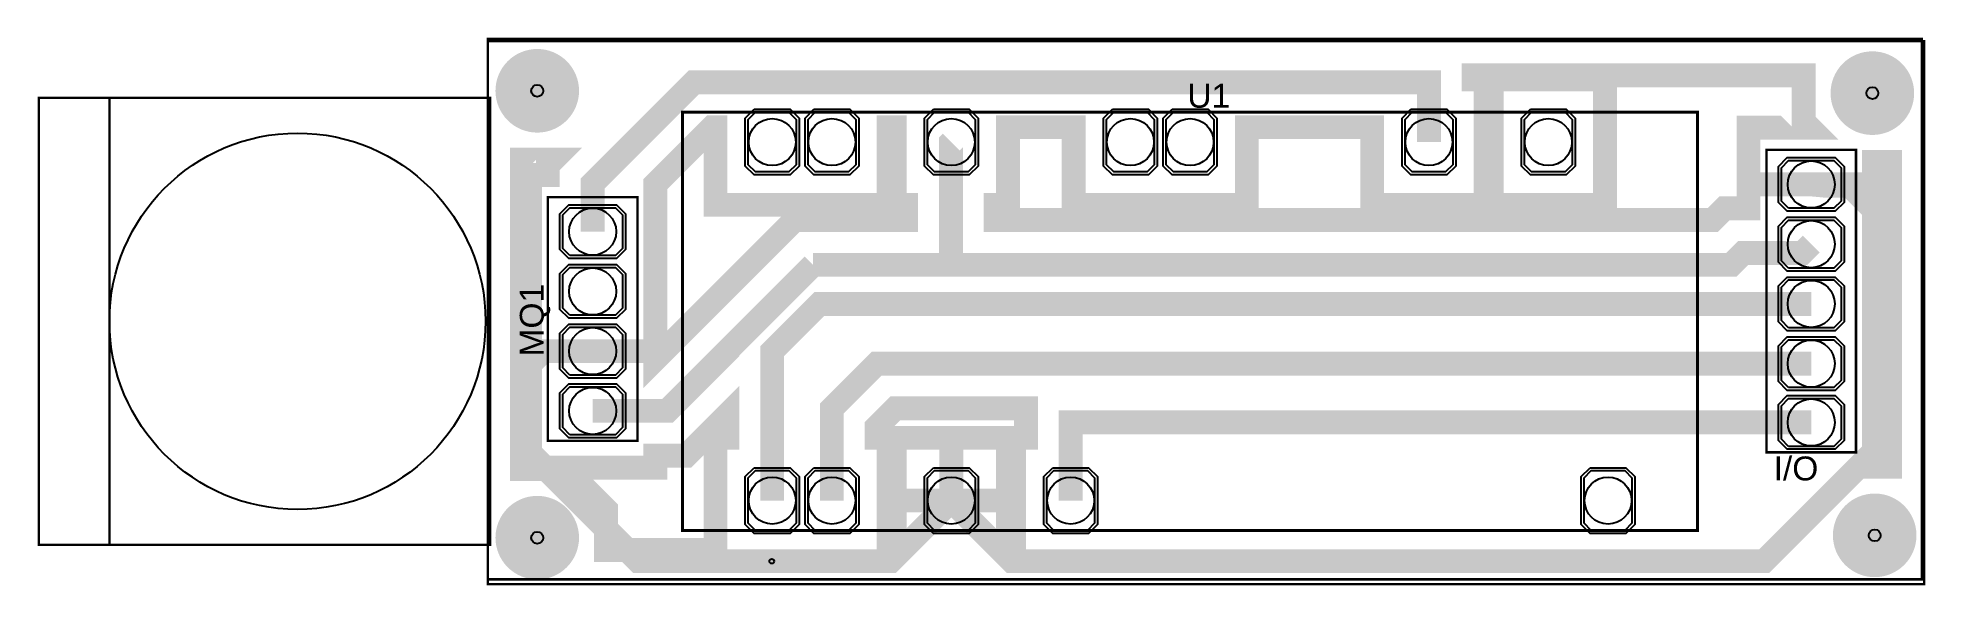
# Model space of a CAD drawing. Header units: centimetres. Extents: x -2.05 to 5.99, y 0.15 to 2.48.
import ezdxf

# ---------------------------------------------------------------- set-up
doc = ezdxf.new("R2010")
doc.units = ezdxf.units.CM
doc.layers.get('0').update_dxf_attribs({"linetype": 'CONTINUOUS'})

# ---------------------------------------------------------------- blocks, each defined once
blk = doc.blocks.new('EPAD')
at = {"const_width": 0.5}
blk.add_lwpolyline([(-0.25, 0, 1), (0.25, 0, 1)], format="xyb", close=True, dxfattribs=at)

msp = doc.modelspace()

# ---------------------------------------------------------------- linework, layer by layer
for points, const_width in [([(-0.13, 0.173), (5.97, 0.173), (5.97, 2.47034), (-0.13, 2.47034), (-0.13, 0.173)], 0.01016), ([(-0.13, 0.173), (5.97, 0.173), (5.97, 2.47034), (-0.13, 2.47034), (-0.13, 0.173)], 0.01016), ([(-0.13, 0.153), (5.98, 0.153), (5.98, 2.4605), (-0.13, 2.4605), (-0.13, 0.153)], 0.01016), ([(-0.13, 0.153), (5.98, 0.153), (5.98, 2.4605), (-0.13, 2.4605), (-0.13, 0.153)], 0.01016), ([(0.31574, 1.65116), (0.31574, 1.85574), (0.746, 2.286), (1.3335, 2.286), (3.8735, 2.286), (3.8735, 2.032)], 0.1016), ([(5.467901, 2.119009), (5.493611, 2.093299), (5.233301, 2.093299), (5.233301, 1.750499), (5.131093, 1.750499), (5.081093, 1.700499), (2.030499, 1.700499), (2.030499, 1.765301), (2.082799, 1.765301), (2.082799, 2.095501), (2.362201, 2.095501), (2.362201, 1.765301), (3.098799, 1.765301), (3.098799, 2.095501), (3.632201, 2.095501), (3.632201, 1.765301), (4.114799, 1.765301), (4.114799, 2.298699), (4.063999, 2.298699), (4.063999, 2.31572), (5.467901, 2.31572), (5.467901, 2.119009)], 0.1016), ([(4.140201, 2.298699), (4.622799, 2.298699), (4.622799, 1.765301), (4.140201, 1.765301), (4.140201, 2.298699)], 0.1016), ([(-2.04, 0.32), (-1.74, 0.32), (-1.74, 2.22), (-2.04, 2.22), (-2.04, 0.32)], 0.01016), ([(-2.04, 0.32), (-0.13, 0.32), (-0.13, 2.22), (-2.04, 2.22), (-2.04, 0.32)], 0.01016), ([(-2.04, 0.32), (-1.74, 0.32), (-1.74, 2.22), (-2.04, 2.22), (-2.04, 0.32)], 0.01016), ([(-2.04, 0.32), (-0.13, 0.32), (-0.13, 2.22), (-2.04, 2.22), (-2.04, 0.32)], 0.01016), ([(-1.74, 0.32), (-0.12, 0.32), (-0.12, 2.22), (-1.74, 2.22), (-1.74, 0.32)], 0.01016), ([(-1.74, 0.32), (-0.12, 0.32), (-0.12, 2.22), (-1.74, 2.22), (-1.74, 0.32)], 0.01016), ([(1.600201, 1.765301), (1.649501, 1.765301), (1.649501, 1.700499), (1.174582, 1.700499), (0.582439, 1.108356), (0.582439, 1.853033), (0.824907, 2.095501), (0.838201, 2.095501), (0.838201, 1.765301), (1.574799, 1.765301), (1.574799, 2.095501), (1.600201, 2.095501), (1.600201, 1.765301)], 0.1016), ([(0.6985, 0.381), (0.6985, 2.159), (5.0165, 2.159), (5.0165, 0.381), (0.6985, 0.381)], 0.0127), ([(0.6985, 0.381), (0.6985, 2.159), (5.0165, 2.159), (5.0165, 0.381), (0.6985, 0.381)], 0.0127), ([(0.125241, 1.934647), (0.125241, 1.892459), (0.049041, 1.892459), (0.049041, 0.647861), (0.582439, 0.647861), (0.582439, 0.698661), (0.714067, 0.698661), (0.889001, 0.873595), (0.889001, 0.774699), (0.838201, 0.774699), (0.838201, 0.29778), (0.372099, 0.29778), (0.372099, 0.470991), (0.200991, 0.642099), (0.01478, 0.642099), (0.01478, 1.957901), (0.148495, 1.957901), (0.125241, 1.934647)], 0.1016), ([(1.84, 1.51), (1.84, 2.0305), (1.8415, 2.032)], 0.1016), ([(5.3095, 0.713), (5.6905, 0.713), (5.6905, 1.999), (5.3095, 1.999), (5.3095, 0.713)], 0.01016), ([(5.3095, 0.713), (5.6905, 0.713), (5.6905, 1.999), (5.3095, 1.999), (5.3095, 0.713)], 0.01016), ([(5.83522, 0.652099), (5.766699, 0.652099), (5.766699, 1.947901), (5.83522, 1.947901), (5.83522, 0.652099)], 0.1016), ([(0.31574, 1.14316), (0.104778, 1.14316), (0.03, 1.068382), (0.03, 0.73), (0.51, 0.25), (1.5835, 0.25), (1.8415, 0.508), (2.0995, 0.25), (5.299999, 0.25), (5.81, 0.760001), (5.81, 1.7), (5.662968, 1.847032), (5.554227, 1.847032), (5.5, 1.852)], 0.1016), ([(5.284101, 1.852), (5.5, 1.852)], 0.1016), ([(5.715899, 1.852), (5.5, 1.852)], 0.1016), ([(0.12524, 0.76216), (0.50624, 0.76216), (0.50624, 1.79816), (0.12524, 1.79816), (0.12524, 0.76216)], 0.01016), ([(0.12524, 0.76216), (0.50624, 0.76216), (0.50624, 1.79816), (0.12524, 1.79816), (0.12524, 0.76216)], 0.01016), ([(1.253489, 1.51), (1.84, 1.51), (5.16, 1.51), (5.21, 1.56), (5.462, 1.56), (5.5, 1.598)], 0.1016), ([(0.31574, 0.88916), (0.632649, 0.88916), (0.889, 1.145511), (1.253489, 1.51)], 0.1016), ([(1.0795, 0.508), (1.0795, 1.143), (1.2805, 1.344), (5.5, 1.344)], 0.1016), ([(0.099841, 1.14316), (0.31574, 1.14316)], 0.1016), ([(0.531639, 1.14316), (0.31574, 1.14316)], 0.1016), ([(0.632649, 0.88916), (0.63516, 0.88916), (0.889, 1.143), (0.889, 1.145511)], 0.1016), ([(5.5, 1.09), (1.524, 1.09), (1.3335, 0.8995), (1.3335, 0.508)], 0.1016), ([(2.159001, 0.774699), (2.108201, 0.774699), (2.108201, 0.29778), (2.082799, 0.29778), (2.082799, 0.774699), (1.600201, 0.774699), (1.600201, 0.29778), (1.574799, 0.29778), (1.574799, 0.774699), (1.523999, 0.774699), (1.523999, 0.820593), (1.602907, 0.899501), (2.159001, 0.899501), (2.159001, 0.774699)], 0.1016), ([(2.3495, 0.508), (2.3495, 0.84), (5.5, 0.84)], 0.1016), ([(1.8415, 0.723899), (1.8415, 0.508)], 0.1016), ([(1.651001, 0.508), (1.8415, 0.508)], 0.1016), ([(2.031999, 0.508), (1.8415, 0.508)], 0.1016)]:
    msp.add_lwpolyline(points, dxfattribs=dict(const_width=const_width))
for points in [[(1.00312, 2.1717), (1.15588, 2.1717), (1.1938, 2.13378), (1.1938, 1.93022), (1.15588, 1.8923), (1.00312, 1.8923), (0.9652, 1.93022), (0.9652, 2.13378), (1.00312, 2.1717)], [(1.25712, 2.1717), (1.40988, 2.1717), (1.4478, 2.13378), (1.4478, 1.93022), (1.40988, 1.8923), (1.25712, 1.8923), (1.2192, 1.93022), (1.2192, 2.13378), (1.25712, 2.1717)], [(1.76512, 2.1717), (1.91788, 2.1717), (1.9558, 2.13378), (1.9558, 1.93022), (1.91788, 1.8923), (1.76512, 1.8923), (1.7272, 1.93022), (1.7272, 2.13378), (1.76512, 2.1717)], [(2.52712, 2.1717), (2.67988, 2.1717), (2.7178, 2.13378), (2.7178, 1.93022), (2.67988, 1.8923), (2.52712, 1.8923), (2.4892, 1.93022), (2.4892, 2.13378), (2.52712, 2.1717)], [(2.78112, 2.1717), (2.93388, 2.1717), (2.9718, 2.13378), (2.9718, 1.93022), (2.93388, 1.8923), (2.78112, 1.8923), (2.7432, 1.93022), (2.7432, 2.13378), (2.78112, 2.1717)], [(3.79712, 2.1717), (3.94988, 2.1717), (3.9878, 2.13378), (3.9878, 1.93022), (3.94988, 1.8923), (3.79712, 1.8923), (3.7592, 1.93022), (3.7592, 2.13378), (3.79712, 2.1717)], [(4.30512, 2.1717), (4.45788, 2.1717), (4.4958, 2.13378), (4.4958, 1.93022), (4.45788, 1.8923), (4.30512, 1.8923), (4.2672, 1.93022), (4.2672, 2.13378), (4.30512, 2.1717)], [(0.9779, 2.12852), (1.00838, 2.159), (1.15062, 2.159), (1.1811, 2.12852), (1.1811, 1.93548), (1.15062, 1.905), (1.00838, 1.905), (0.9779, 1.93548), (0.9779, 2.12852)], [(1.2319, 2.12852), (1.26238, 2.159), (1.40462, 2.159), (1.4351, 2.12852), (1.4351, 1.93548), (1.40462, 1.905), (1.26238, 1.905), (1.2319, 1.93548), (1.2319, 2.12852)], [(1.7399, 2.12852), (1.77038, 2.159), (1.91262, 2.159), (1.9431, 2.12852), (1.9431, 1.93548), (1.91262, 1.905), (1.77038, 1.905), (1.7399, 1.93548), (1.7399, 2.12852)], [(2.5019, 2.12852), (2.53238, 2.159), (2.67462, 2.159), (2.7051, 2.12852), (2.7051, 1.93548), (2.67462, 1.905), (2.53238, 1.905), (2.5019, 1.93548), (2.5019, 2.12852)], [(2.7559, 2.12852), (2.78638, 2.159), (2.92862, 2.159), (2.9591, 2.12852), (2.9591, 1.93548), (2.92862, 1.905), (2.78638, 1.905), (2.7559, 1.93548), (2.7559, 2.12852)], [(3.7719, 2.12852), (3.80238, 2.159), (3.94462, 2.159), (3.9751, 2.12852), (3.9751, 1.93548), (3.94462, 1.905), (3.80238, 1.905), (3.7719, 1.93548), (3.7719, 2.12852)], [(4.2799, 2.12852), (4.31038, 2.159), (4.45262, 2.159), (4.4831, 2.12852), (4.4831, 1.93548), (4.45262, 1.905), (4.31038, 1.905), (4.2799, 1.93548), (4.2799, 2.12852)], [(5.3603, 1.77562), (5.3603, 1.92838), (5.39822, 1.9663), (5.60178, 1.9663), (5.6397, 1.92838), (5.6397, 1.77562), (5.60178, 1.7377), (5.39822, 1.7377), (5.3603, 1.77562)], [(5.40348, 1.7504), (5.373, 1.78088), (5.373, 1.92312), (5.40348, 1.9536), (5.59652, 1.9536), (5.627, 1.92312), (5.627, 1.78088), (5.59652, 1.7504), (5.40348, 1.7504)], [(0.17604, 1.57478), (0.17604, 1.72754), (0.21396, 1.76546), (0.41752, 1.76546), (0.45544, 1.72754), (0.45544, 1.57478), (0.41752, 1.53686), (0.21396, 1.53686), (0.17604, 1.57478)], [(0.21922, 1.54956), (0.18874, 1.58004), (0.18874, 1.72228), (0.21922, 1.75276), (0.41226, 1.75276), (0.44274, 1.72228), (0.44274, 1.58004), (0.41226, 1.54956), (0.21922, 1.54956)], [(5.3603, 1.52162), (5.3603, 1.67438), (5.39822, 1.7123), (5.60178, 1.7123), (5.6397, 1.67438), (5.6397, 1.52162), (5.60178, 1.4837), (5.39822, 1.4837), (5.3603, 1.52162)], [(5.40348, 1.4964), (5.373, 1.52688), (5.373, 1.66912), (5.40348, 1.6996), (5.59652, 1.6996), (5.627, 1.66912), (5.627, 1.52688), (5.59652, 1.4964), (5.40348, 1.4964)], [(0.17604, 1.32078), (0.17604, 1.47354), (0.21396, 1.51146), (0.41752, 1.51146), (0.45544, 1.47354), (0.45544, 1.32078), (0.41752, 1.28286), (0.21396, 1.28286), (0.17604, 1.32078)], [(0.21922, 1.29556), (0.18874, 1.32604), (0.18874, 1.46828), (0.21922, 1.49876), (0.41226, 1.49876), (0.44274, 1.46828), (0.44274, 1.32604), (0.41226, 1.29556), (0.21922, 1.29556)], [(5.3603, 1.26762), (5.3603, 1.42038), (5.39822, 1.4583), (5.60178, 1.4583), (5.6397, 1.42038), (5.6397, 1.26762), (5.60178, 1.2297), (5.39822, 1.2297), (5.3603, 1.26762)], [(5.40348, 1.2424), (5.373, 1.27288), (5.373, 1.41512), (5.40348, 1.4456), (5.59652, 1.4456), (5.627, 1.41512), (5.627, 1.27288), (5.59652, 1.2424), (5.40348, 1.2424)], [(0.17604, 1.06678), (0.17604, 1.21954), (0.21396, 1.25746), (0.41752, 1.25746), (0.45544, 1.21954), (0.45544, 1.06678), (0.41752, 1.02886), (0.21396, 1.02886), (0.17604, 1.06678)], [(0.21922, 1.04156), (0.18874, 1.07204), (0.18874, 1.21428), (0.21922, 1.24476), (0.41226, 1.24476), (0.44274, 1.21428), (0.44274, 1.07204), (0.41226, 1.04156), (0.21922, 1.04156)], [(5.3603, 1.01362), (5.3603, 1.16638), (5.39822, 1.2043), (5.60178, 1.2043), (5.6397, 1.16638), (5.6397, 1.01362), (5.60178, 0.9757), (5.39822, 0.9757), (5.3603, 1.01362)], [(5.40348, 0.9884), (5.373, 1.01888), (5.373, 1.16112), (5.40348, 1.1916), (5.59652, 1.1916), (5.627, 1.16112), (5.627, 1.01888), (5.59652, 0.9884), (5.40348, 0.9884)], [(0.17604, 0.81278), (0.17604, 0.96554), (0.21396, 1.00346), (0.41752, 1.00346), (0.45544, 0.96554), (0.45544, 0.81278), (0.41752, 0.77486), (0.21396, 0.77486), (0.17604, 0.81278)], [(0.21922, 0.78756), (0.18874, 0.81804), (0.18874, 0.96028), (0.21922, 0.99076), (0.41226, 0.99076), (0.44274, 0.96028), (0.44274, 0.81804), (0.41226, 0.78756), (0.21922, 0.78756)], [(5.3603, 0.76362), (5.3603, 0.91638), (5.39822, 0.9543), (5.60178, 0.9543), (5.6397, 0.91638), (5.6397, 0.76362), (5.60178, 0.7257), (5.39822, 0.7257), (5.3603, 0.76362)], [(5.40348, 0.7384), (5.373, 0.76888), (5.373, 0.91112), (5.40348, 0.9416), (5.59652, 0.9416), (5.627, 0.91112), (5.627, 0.76888), (5.59652, 0.7384), (5.40348, 0.7384)], [(1.00312, 0.6477), (1.15588, 0.6477), (1.1938, 0.60978), (1.1938, 0.40622), (1.15588, 0.3683), (1.00312, 0.3683), (0.9652, 0.40622), (0.9652, 0.60978), (1.00312, 0.6477)], [(1.25712, 0.6477), (1.40988, 0.6477), (1.4478, 0.60978), (1.4478, 0.40622), (1.40988, 0.3683), (1.25712, 0.3683), (1.2192, 0.40622), (1.2192, 0.60978), (1.25712, 0.6477)], [(1.76512, 0.6477), (1.91788, 0.6477), (1.9558, 0.60978), (1.9558, 0.40622), (1.91788, 0.3683), (1.76512, 0.3683), (1.7272, 0.40622), (1.7272, 0.60978), (1.76512, 0.6477)], [(2.27312, 0.6477), (2.42588, 0.6477), (2.4638, 0.60978), (2.4638, 0.40622), (2.42588, 0.3683), (2.27312, 0.3683), (2.2352, 0.40622), (2.2352, 0.60978), (2.27312, 0.6477)], [(4.55912, 0.6477), (4.71188, 0.6477), (4.7498, 0.60978), (4.7498, 0.40622), (4.71188, 0.3683), (4.55912, 0.3683), (4.5212, 0.40622), (4.5212, 0.60978), (4.55912, 0.6477)], [(0.9779, 0.60452), (1.00838, 0.635), (1.15062, 0.635), (1.1811, 0.60452), (1.1811, 0.41148), (1.15062, 0.381), (1.00838, 0.381), (0.9779, 0.41148), (0.9779, 0.60452)], [(1.2319, 0.60452), (1.26238, 0.635), (1.40462, 0.635), (1.4351, 0.60452), (1.4351, 0.41148), (1.40462, 0.381), (1.26238, 0.381), (1.2319, 0.41148), (1.2319, 0.60452)], [(1.7399, 0.60452), (1.77038, 0.635), (1.91262, 0.635), (1.9431, 0.60452), (1.9431, 0.41148), (1.91262, 0.381), (1.77038, 0.381), (1.7399, 0.41148), (1.7399, 0.60452)], [(2.2479, 0.60452), (2.27838, 0.635), (2.42062, 0.635), (2.4511, 0.60452), (2.4511, 0.41148), (2.42062, 0.381), (2.27838, 0.381), (2.2479, 0.41148), (2.2479, 0.60452)], [(4.5339, 0.60452), (4.56438, 0.635), (4.70662, 0.635), (4.7371, 0.60452), (4.7371, 0.41148), (4.70662, 0.381), (4.56438, 0.381), (4.5339, 0.41148), (4.5339, 0.60452)]]:
    msp.add_lwpolyline(points, close=True)
for centre, radius in [((0.08, 2.25), 0.0254), ((5.76, 2.24), 0.0254), ((1.0795, 2.032), 0.1), ((1.3335, 2.032), 0.1), ((1.8415, 2.032), 0.1), ((2.6035, 2.032), 0.1), ((2.8575, 2.032), 0.1), ((3.8735, 2.032), 0.1), ((4.3815, 2.032), 0.1), ((-0.94, 1.27), 0.8), ((-0.94, 1.27), 0.8), ((-0.94, 1.27), 0.8), ((-0.94, 1.27), 0.8), ((5.5, 1.852), 0.1), ((0.31574, 1.65116), 0.1), ((5.5, 1.598), 0.1), ((0.31574, 1.39716), 0.1), ((5.5, 1.344), 0.1), ((0.31574, 1.14316), 0.1), ((5.5, 1.09), 0.1), ((0.31574, 0.88916), 0.1), ((5.5, 0.84), 0.1), ((1.0795, 0.508), 0.1), ((1.3335, 0.508), 0.1), ((1.8415, 0.508), 0.1), ((2.3495, 0.508), 0.1), ((4.6355, 0.508), 0.1), ((0.08, 0.35), 0.0254), ((5.77, 0.36), 0.0254), ((1.0775, 0.25), 0.01), ((1.0775, 0.25), 0.01)]:
    msp.add_circle(centre, radius)

# ---------------------------------------------------------------- block references
for p, xscale, yscale in [((0.08, 2.25), 0.3556, 0.3556), ((5.76, 2.24), 0.3556, 0.3556), ((0.08, 2.25), 0.3048, 0.3048), ((5.76, 2.24), 0.3048, 0.3048), ((0.08, 0.35), 0.3556, 0.3556), ((0.08, 0.35), 0.3048, 0.3048), ((5.77, 0.36), 0.3556, 0.3556), ((5.77, 0.36), 0.3048, 0.3048)]:
    msp.add_blockref('EPAD', p, dxfattribs=dict(xscale=xscale, yscale=yscale))

# ---------------------------------------------------------------- texts
at = {"width": 1.05}
for s, p in [('U1', (2.84582, 2.17805)), ('U1', (2.84582, 2.17805)), ('I/O', (5.33998, 0.59362)), ('I/O', (5.33998, 0.59362))]:
    msp.add_text(s, height=0.1016, dxfattribs=at).set_placement(p)
msp.add_text('MQ1', height=0.1016, rotation=90, dxfattribs=at).set_placement((0.10746, 1.12014))
msp.add_text('MQ1', height=0.1016, rotation=90, dxfattribs=at).set_placement((0.10746, 1.12014))

doc.saveas('drawing.dxf')
